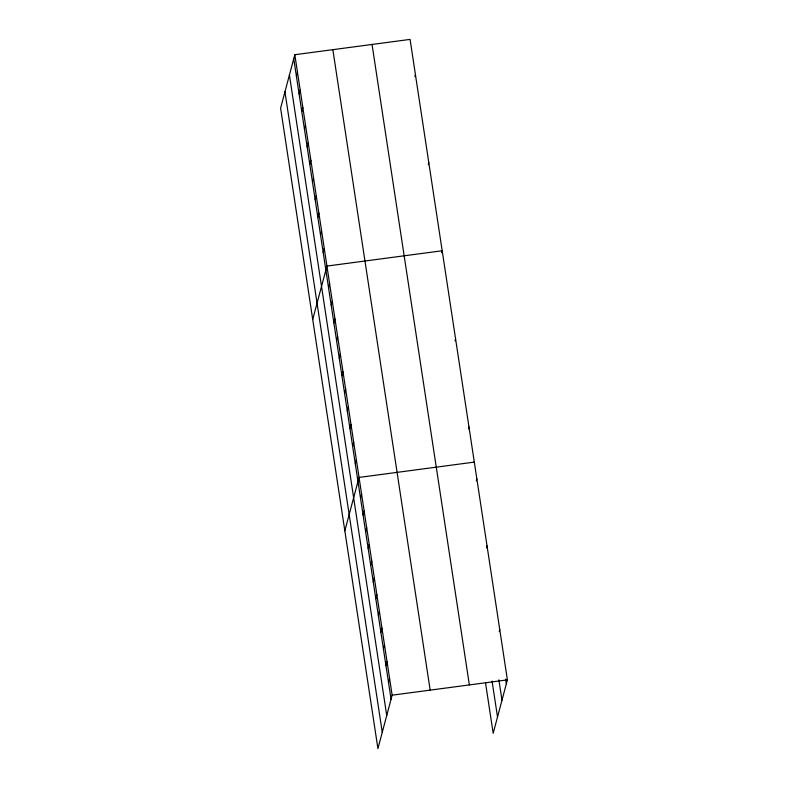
<?xml version="1.0" encoding="UTF-8"?>
<svg xmlns="http://www.w3.org/2000/svg" width="788" height="788" viewBox="0 0 788 788"><rect width="100%" height="100%" fill="white"/><g stroke="black" fill="none" stroke-linecap="round" stroke-linejoin="round"><path stroke-width="1.18" d="M294.82 54.717L280.607 108.133L377.925 748.6L392.138 695.183L294.82 54.717L410.075 39.4L507.393 679.867L493.18 733.283L485.546 683.029M296.426 76.357L297.49 72.329M299.095 93.969L300.169 89.94M301.774 111.581L302.848 107.552M304.454 129.193L305.527 125.164M307.123 146.804L308.197 142.786M309.802 164.416L310.876 160.397M312.481 182.038L313.555 178.009M315.161 199.65L316.224 195.621M317.83 217.261L318.904 213.233M320.509 234.873L321.583 230.845M323.188 252.485L324.252 248.456M312.718 319.495L326.931 266.068L442.196 250.751L441.654 252.771M328.537 287.709L329.611 283.68M331.216 305.32L332.28 301.292M333.885 322.932L334.959 318.904M336.565 340.544L337.638 336.525M339.244 358.156L340.317 354.137M414.892 76.643L415.434 74.624M341.913 375.777L342.987 371.749M344.592 393.389L345.666 389.361M347.272 411.001L348.345 406.972M349.951 428.613L351.015 424.584M352.62 446.225L353.694 442.196M428.278 164.702L428.81 162.692M355.299 463.836L356.373 459.808M344.829 530.846L359.042 477.42L474.307 462.103M360.52 498.203L361.594 494.174M363.061 514.948L364.135 510.92M365.612 531.703L366.686 527.674M368.154 548.448L369.227 544.429M370.705 565.203L371.769 561.174M373.246 581.958L374.32 577.929M375.787 598.703L376.861 594.674M378.339 615.458L379.412 611.429M455.04 340.83L455.572 338.82M380.88 632.203L381.953 628.174M383.431 648.957L384.495 644.929M385.972 665.702L387.046 661.684M388.514 682.457L389.587 678.429M468.417 428.889L468.959 426.879M476.316 480.867L476.858 478.858M486.501 547.867L487.033 545.857M499.228 631.621L499.759 629.612M392.138 695.183L507.393 679.867M505.6 679.108L506.329 683.885M498.893 679.847L501.986 700.187M492.067 681.088L497.524 716.981M372.044 44.453L469.362 684.92M332.851 49.664L430.169 690.121M293.747 58.745L391.065 699.202M289.413 75.047L386.731 715.504M284.941 91.841L382.259 732.298"/></g></svg>
